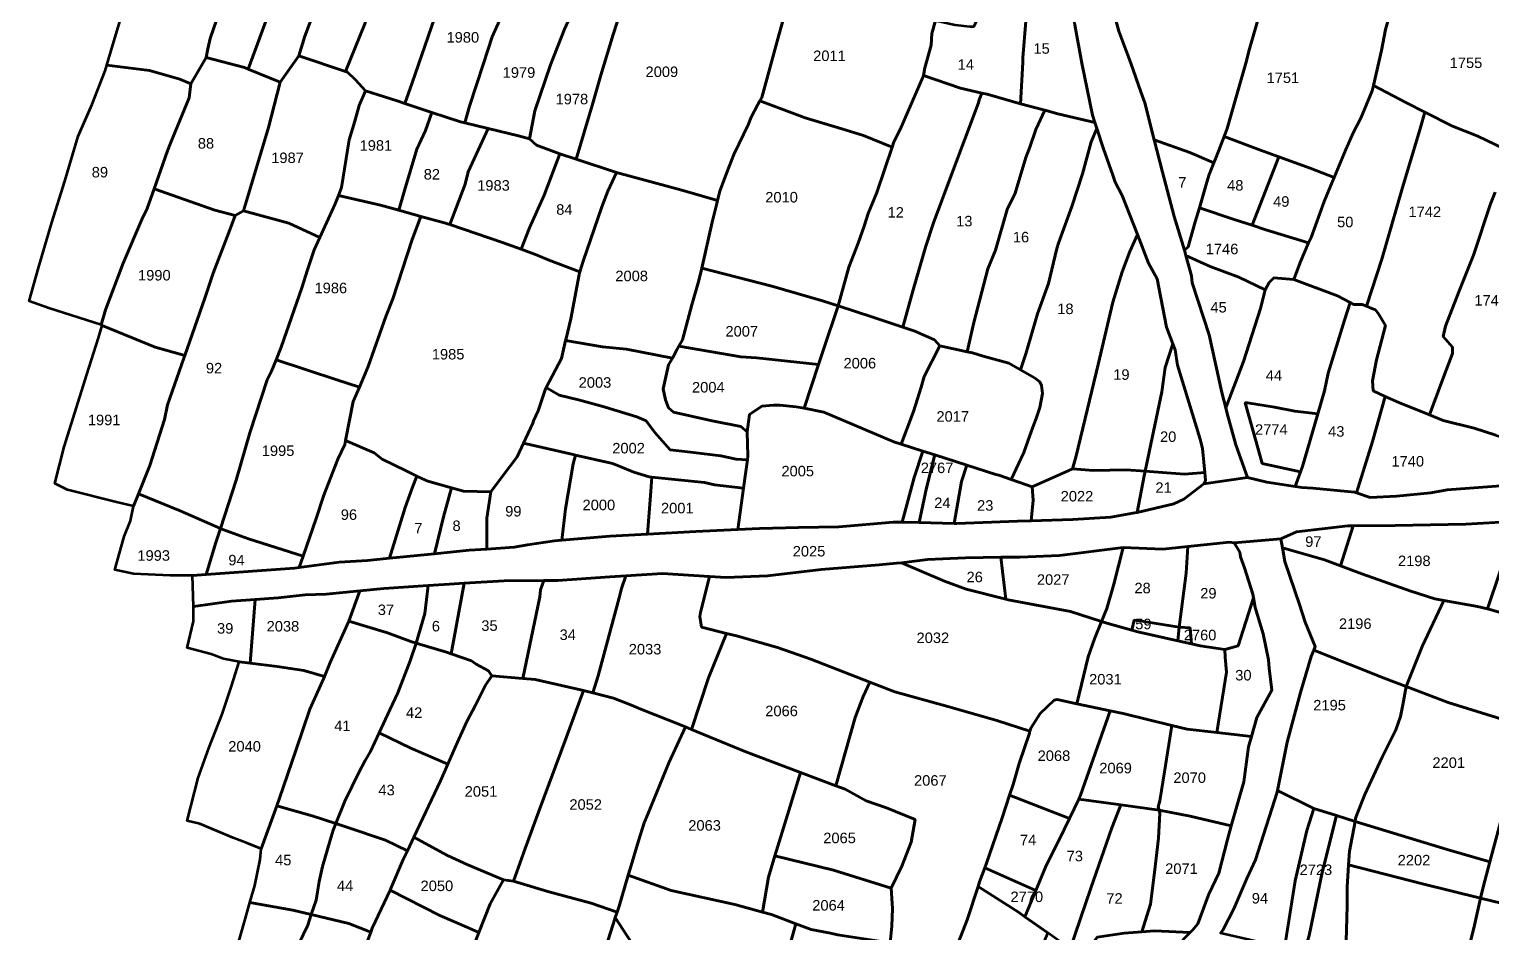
# Model space of a CAD drawing. Header units: inches. Extents: x -340598 to -226850, y -167010 to -59860.
# Drawn here: x -309550 to -291444, y -130858 to -119672 of the extents above; entities that cross this region are included whole.
import ezdxf

# ---------------------------------------------------------------- set-up
doc = ezdxf.new("R2010")
doc.units = ezdxf.units.IN
doc.header["$MEASUREMENT"] = 0
doc.layers.add('PDF6_Geometry', color=9, linetype='Continuous', true_color=0x808080)
doc.layers.add('PDF6_Text', color=7, linetype='Continuous', true_color=0xffffff)
doc.styles.add('PDF Arial', font='arial.ttf')

msp = doc.modelspace()

# ---------------------------------------------------------------- linework, layer by layer
at = {"layer": 'PDF6_Geometry', "color": 1, "lineweight": 53}
for points in [[(-307691, -117390), (-306812, -117705), (-306626, -117747), (-306696, -117985), (-306696, -118052), (-306778, -118353), (-306802, -118438), (-307061, -119065), (-307080, -119113), (-307311, -119788), (-307340, -119914), (-307359, -120020), (-307551, -120348), (-307686, -120290), (-308061, -120184), (-308588, -120115), (-308513, -119866), (-308350, -119316), (-308254, -118969), (-308110, -118439), (-307995, -118014), (-307889, -117821)], [(-305495, -117827), (-305138, -118022), (-304936, -118148), (-304884, -118168), (-304907, -118225), (-304994, -118379), (-305080, -118688), (-305186, -118996), (-305320, -119324), (-305397, -119604), (-305635, -120193), (-306214, -120000), (-306137, -119759), (-305907, -119142), (-305763, -118601), (-305752, -118572), (-305657, -118322), (-305571, -118090)], [(-304884, -118168), (-304590, -118282), (-304541, -118305), (-304119, -118499), (-304243, -118832), (-304349, -119112), (-304532, -119536), (-304810, -120337), (-304902, -120589), (-304993, -120559), (-305387, -120434), (-305512, -120299), (-305608, -120202), (-305635, -120193), (-305397, -119604), (-305320, -119324), (-305186, -118996), (-305080, -118688), (-304994, -118379), (-304907, -118225)], [(-297210, -118091), (-297022, -118163), (-296983, -118288), (-296867, -118645), (-296674, -119310), (-296646, -119455), (-296607, -119618), (-296520, -120091), (-296385, -120737), (-296357, -120825), (-296818, -120718), (-296976, -120675), (-297280, -120593), (-297251, -120082), (-297251, -120024), (-297213, -119571), (-297232, -119503), (-297386, -119368), (-297464, -119336), (-297377, -118915), (-297281, -118356)], [(-306778, -118353), (-306195, -118478), (-306302, -118766), (-306609, -119537), (-306840, -120165), (-306887, -120145), (-307359, -120020), (-307340, -119914), (-307311, -119788), (-307080, -119113), (-307061, -119065), (-306802, -118438)], [(-306195, -118478), (-305752, -118572), (-305763, -118601), (-305907, -119142), (-306137, -119759), (-306214, -120000), (-306445, -120328), (-306840, -120165), (-306609, -119537), (-306302, -118766)], [(-304119, -118499), (-303878, -118610), (-303802, -118640), (-303476, -118766), (-303424, -118786), (-303618, -119314), (-303820, -119767), (-303925, -120095), (-304098, -120626), (-304156, -120832), (-304213, -120819), (-304564, -120702), (-304902, -120589), (-304810, -120337), (-304532, -119536), (-304349, -119112), (-304243, -118832)], [(-301872, -118646), (-302012, -118918), (-302079, -119053), (-302099, -119110), (-302185, -119323), (-302271, -119583), (-302319, -119737), (-302473, -120239), (-302579, -120615), (-302617, -120741), (-302778, -121281), (-302982, -121213), (-303271, -121107), (-303357, -121030), (-303290, -120683), (-303098, -120114), (-302925, -119670), (-302664, -119091), (-302647, -119053), (-302397, -118532)], [(-303424, -118786), (-303234, -118860), (-303026, -118952), (-302820, -119043), (-302664, -119091), (-302925, -119670), (-303098, -120114), (-303290, -120683), (-303357, -121030), (-303492, -120992), (-303870, -120901), (-304156, -120832), (-304098, -120626), (-303925, -120095), (-303820, -119767), (-303618, -119314)], [(-299514, -119250), (-299069, -119379), (-298454, -119533), (-298329, -119562), (-298376, -119726), (-298386, -119870), (-298463, -120150), (-298480, -120245), (-298482, -120256), (-298770, -120912), (-298847, -121066), (-298869, -121131), (-299222, -120989), (-299491, -120903), (-299943, -120768), (-300505, -120559), (-300482, -120518), (-300271, -119746), (-300086, -119079), (-299733, -119186)], [(-297663, -119252), (-297464, -119336), (-297386, -119368), (-297232, -119503), (-297213, -119571), (-297251, -120024), (-297251, -120082), (-297280, -120593), (-297693, -120477), (-297758, -120462), (-298020, -120400), (-298480, -120245), (-298463, -120150), (-298386, -119870), (-298376, -119726), (-298329, -119562), (-298088, -119619), (-297905, -119639), (-297857, -119638)], [(-306840, -120165), (-306445, -120328), (-306589, -120887), (-306896, -121920), (-307002, -121977), (-307252, -121910), (-308003, -121647), (-307839, -121177), (-307801, -121081), (-307570, -120522), (-307551, -120348), (-307359, -120020), (-306887, -120145)], [(-305635, -120193), (-305608, -120202), (-305512, -120299), (-305387, -120434), (-305464, -120617), (-305521, -120810), (-305589, -121041), (-305684, -121630), (-305723, -121732), (-305761, -121832), (-305953, -122252), (-306338, -122074), (-306896, -121920), (-306589, -120887), (-306445, -120328), (-306214, -120000)], [(-307551, -120348), (-307570, -120522), (-307801, -121081), (-307839, -121177), (-308003, -121647), (-308089, -121891), (-308156, -122026), (-308386, -122567), (-308607, -123145), (-308661, -123333), (-309309, -123126), (-309550, -123040), (-309435, -122625), (-309271, -122066), (-309108, -121554), (-308945, -120995), (-308772, -120599), (-308609, -120185), (-308588, -120115), (-308061, -120184), (-307686, -120290)], [(-298480, -120245), (-298020, -120400), (-297758, -120462), (-297789, -120545), (-297799, -120584), (-298135, -121481), (-298356, -122069), (-298452, -122358), (-298606, -122899), (-298737, -123359), (-299105, -123236), (-299535, -123097), (-299404, -122619), (-299289, -122320), (-299212, -122108), (-299164, -121954), (-299058, -121693), (-298869, -121131), (-298847, -121066), (-298770, -120912), (-298482, -120256)], [(-292908, -120370), (-292500, -120581), (-292271, -120697), (-292327, -120889), (-292557, -121661), (-292807, -122519), (-292996, -123100), (-293047, -123079), (-293152, -123079), (-293198, -123055), (-293355, -122973), (-293893, -122771), (-293816, -122558), (-293712, -122318), (-293682, -122250), (-293519, -121806), (-293442, -121613), (-293397, -121506), (-293250, -121160), (-293154, -120947), (-293067, -120774), (-292923, -120436)], [(-304902, -120589), (-304564, -120702), (-304646, -120925), (-304752, -121156), (-304905, -121668), (-304976, -121913), (-305203, -121851), (-305723, -121732), (-305684, -121630), (-305589, -121041), (-305521, -120810), (-305464, -120617), (-305387, -120434), (-304993, -120559)], [(-300505, -120559), (-299943, -120768), (-299491, -120903), (-299222, -120989), (-298869, -121131), (-299058, -121693), (-299164, -121954), (-299212, -122108), (-299289, -122320), (-299404, -122619), (-299535, -123097), (-299731, -123034), (-300356, -122851), (-301225, -122629), (-301097, -122061), (-301039, -121829), (-301030, -121791), (-301001, -121675), (-300914, -121444), (-300828, -121222), (-300645, -120846), (-300617, -120768), (-300530, -120604)], [(-297758, -120462), (-297693, -120477), (-297280, -120593), (-296976, -120675), (-297087, -120911), (-297164, -121133), (-297212, -121258), (-297346, -121702), (-297442, -121905), (-297586, -122406), (-297682, -122638), (-297855, -123303), (-297940, -123665), (-298278, -123593), (-298345, -123516), (-298586, -123410), (-298737, -123359), (-298606, -122899), (-298452, -122358), (-298356, -122069), (-298135, -121481), (-297799, -120584), (-297789, -120545)], [(-304156, -120832), (-303870, -120901), (-304117, -121436), (-304155, -121590), (-304342, -122091), (-304424, -122063), (-304701, -121988), (-304976, -121913), (-304905, -121668), (-304752, -121156), (-304646, -120925), (-304564, -120702), (-304213, -120819)], [(-296976, -120675), (-296818, -120718), (-296357, -120825), (-296332, -120900), (-296404, -121065), (-296510, -121460), (-296644, -121866), (-296807, -122319), (-296827, -122386), (-296932, -122821), (-297067, -123197), (-297211, -123689), (-297279, -123887), (-297422, -123804), (-297740, -123718), (-297874, -123679), (-297940, -123665), (-297855, -123303), (-297682, -122638), (-297586, -122406), (-297442, -121905), (-297346, -121702), (-297212, -121258), (-297164, -121133), (-297087, -120911)], [(-303357, -121030), (-303271, -121107), (-302982, -121213), (-303174, -121725), (-303357, -122130), (-303462, -122396), (-303693, -122313), (-304342, -122091), (-304155, -121590), (-304117, -121436), (-303870, -120901), (-303492, -120992)], [(-296332, -120900), (-296250, -121152), (-296135, -121480), (-296106, -121566), (-296019, -121730), (-295831, -122213), (-295923, -122425), (-296019, -122675), (-296134, -123052), (-296316, -123823), (-296450, -124373), (-296594, -124971), (-296633, -125116), (-296681, -125135), (-297133, -125338), (-297395, -125246), (-297239, -124913), (-297162, -124701), (-297114, -124566), (-297085, -124489), (-297037, -124354), (-297008, -124180), (-297018, -124084), (-297037, -124036), (-297105, -123988), (-297279, -123887), (-297211, -123689), (-297067, -123197), (-296932, -122821), (-296827, -122386), (-296807, -122319), (-296644, -121866), (-296510, -121460), (-296404, -121065)], [(-295622, -121041), (-295183, -121199), (-294883, -121324), (-294942, -121469), (-294971, -121566), (-295064, -121884), (-295115, -122058), (-295201, -122366), (-295250, -122406), (-295375, -121990), (-295519, -121441)], [(-294759, -121001), (-294308, -121170), (-294081, -121251), (-294411, -122099), (-294634, -122028), (-295064, -121884), (-294971, -121566), (-294942, -121469), (-294883, -121324), (-294856, -121257)], [(-302982, -121213), (-302778, -121281), (-302280, -121444), (-302386, -121676), (-302463, -121869), (-302693, -122544), (-302732, -122676), (-303126, -122525), (-303260, -122467), (-303462, -122396), (-303357, -122130), (-303174, -121725)], [(-294081, -121251), (-293692, -121391), (-293397, -121506), (-293442, -121613), (-293519, -121806), (-293682, -122250), (-293712, -122318), (-294240, -122154), (-294411, -122099)], [(-302280, -121444), (-301472, -121666), (-301030, -121791), (-301039, -121829), (-301097, -122061), (-301225, -122629), (-301260, -122784), (-301346, -123083), (-301461, -123517), (-301507, -123597), (-301529, -123633), (-301588, -123742), (-302154, -123634), (-302452, -123605), (-302910, -123526), (-302904, -123499), (-302846, -123258), (-302741, -122708), (-302732, -122676), (-302693, -122544), (-302463, -121869), (-302386, -121676)], [(-308003, -121647), (-307252, -121910), (-307002, -121977), (-307079, -122190), (-307271, -122691), (-307376, -123000), (-307625, -123711), (-307991, -123608), (-308646, -123338), (-308661, -123333), (-308607, -123145), (-308386, -122567), (-308156, -122026), (-308089, -121891)], [(-305723, -121732), (-305203, -121851), (-304976, -121913), (-304701, -121988), (-304809, -122275), (-305049, -123008), (-305135, -123230), (-305356, -123847), (-305463, -124103), (-305741, -124012), (-306495, -123766), (-306433, -123607), (-306174, -122874), (-306107, -122652), (-306021, -122401), (-305953, -122252), (-305761, -121832)], [(-306896, -121920), (-306338, -122074), (-305953, -122252), (-306021, -122401), (-306107, -122652), (-306174, -122874), (-306433, -123607), (-306495, -123766), (-306549, -123906), (-306606, -124012), (-306818, -124668), (-306990, -125256), (-307183, -125851), (-307683, -125633), (-308198, -125423), (-308058, -125074), (-307876, -124505), (-307837, -124321), (-307636, -123743), (-307625, -123711), (-307376, -123000), (-307271, -122691), (-307079, -122190), (-307002, -121977)], [(-304701, -121988), (-304424, -122063), (-304342, -122091), (-303693, -122313), (-303462, -122396), (-303260, -122467), (-303126, -122525), (-302732, -122676), (-302741, -122708), (-302846, -123258), (-302904, -123499), (-302910, -123526), (-302962, -123750), (-303149, -124108), (-303163, -124136), (-303250, -124396), (-303307, -124521), (-303317, -124550), (-303432, -124798), (-303509, -124965), (-303692, -125206), (-303836, -125399), (-304172, -125390), (-304322, -125348), (-304615, -125265), (-304682, -125236), (-304750, -125203), (-304884, -125140), (-305182, -124995), (-305279, -124918), (-305635, -124764), (-305539, -124282), (-305463, -124103), (-305356, -123847), (-305135, -123230), (-305049, -123008), (-304809, -122275)], [(-295064, -121884), (-294634, -122028), (-294411, -122099), (-294240, -122154), (-293712, -122318), (-293816, -122558), (-293893, -122771), (-294143, -122751), (-294201, -122809), (-294249, -122896), (-294576, -122742), (-294932, -122607), (-295230, -122472), (-295250, -122406), (-295201, -122366), (-295115, -122058)], [(-295831, -122213), (-295692, -122569), (-295586, -122762), (-295470, -123360), (-295392, -123567), (-295489, -123861), (-295527, -124160), (-295735, -125142), (-295969, -125125), (-296373, -125135), (-296633, -125116), (-296594, -124971), (-296450, -124373), (-296316, -123823), (-296134, -123052), (-296019, -122675), (-295923, -122425)], [(-295230, -122472), (-294932, -122607), (-294576, -122742), (-294249, -122896), (-294307, -123128), (-294518, -123784), (-294738, -124359), (-294787, -124169), (-294941, -123456), (-295153, -122810), (-295163, -122723)], [(-301225, -122629), (-300356, -122851), (-299731, -123034), (-299535, -123097), (-299721, -123651), (-299777, -123823), (-300548, -123739), (-300740, -123729), (-301507, -123597), (-301461, -123517), (-301346, -123083), (-301260, -122784)], [(-293893, -122771), (-293355, -122973), (-293198, -123055), (-293268, -123272), (-293469, -123928), (-293517, -124149), (-293599, -124432), (-293883, -124400), (-294133, -124352), (-294469, -124295), (-294498, -124295), (-294334, -124883), (-294286, -125047), (-293810, -125150), (-293878, -125333), (-294228, -125278), (-294469, -125220), (-294613, -124816), (-294719, -124430), (-294738, -124359), (-294518, -123784), (-294307, -123128), (-294249, -122896), (-294201, -122809), (-294143, -122751)], [(-299535, -123097), (-299105, -123236), (-298737, -123359), (-298586, -123410), (-298345, -123516), (-298278, -123593), (-298470, -123969), (-298509, -124104), (-298605, -124403), (-298755, -124808), (-298845, -124779), (-299711, -124413), (-299958, -124365), (-299777, -123823), (-299721, -123651)], [(-293198, -123055), (-293152, -123079), (-293047, -123079), (-292996, -123100), (-292931, -123127), (-292883, -123146), (-292845, -123194), (-292758, -123339), (-292873, -123763), (-292921, -124024), (-292911, -124149), (-292762, -124217), (-292921, -124776), (-293117, -125412), (-293142, -125403), (-293661, -125355), (-293796, -125345), (-293878, -125333), (-293810, -125150), (-293786, -125085), (-293599, -124432), (-293517, -124149), (-293469, -123928), (-293268, -123272)], [(-308646, -123338), (-307991, -123608), (-307625, -123711), (-307636, -123743), (-307837, -124321), (-307876, -124505), (-308058, -125074), (-308198, -125423), (-308260, -125575), (-308471, -125527), (-309077, -125373), (-309231, -125296), (-309116, -124843), (-308838, -123946), (-308694, -123493)], [(-302910, -123526), (-302452, -123605), (-302154, -123634), (-301588, -123742), (-301634, -123826), (-301702, -124125), (-301673, -124260), (-301634, -124357), (-301576, -124414), (-301095, -124520), (-300740, -124588), (-300663, -124655), (-300653, -124954), (-300659, -125002), (-300797, -124993), (-300989, -124954), (-301364, -124906), (-301615, -124877), (-301807, -124665), (-301913, -124521), (-302028, -124472), (-302365, -124367), (-302432, -124347), (-302750, -124261), (-302990, -124203), (-303149, -124108), (-302962, -123750)], [(-301507, -123597), (-300740, -123729), (-300548, -123739), (-299777, -123823), (-299958, -124365), (-300057, -124346), (-300259, -124327), (-300336, -124327), (-300480, -124337), (-300634, -124443), (-300663, -124655), (-300740, -124588), (-301095, -124520), (-301576, -124414), (-301634, -124357), (-301673, -124260), (-301702, -124125), (-301634, -123826), (-301588, -123742), (-301529, -123633)], [(-298278, -123593), (-297940, -123665), (-297874, -123679), (-297740, -123718), (-297422, -123804), (-297279, -123887), (-297105, -123988), (-297037, -124036), (-297018, -124084), (-297008, -124180), (-297037, -124354), (-297085, -124489), (-297114, -124566), (-297162, -124701), (-297239, -124913), (-297395, -125246), (-297546, -125193), (-297585, -125184), (-297943, -125069), (-298338, -124942), (-298488, -124894), (-298755, -124808), (-298605, -124403), (-298509, -124104), (-298470, -123969)], [(-295392, -123567), (-295364, -123639), (-295335, -123832), (-295056, -124748), (-295027, -124864), (-294998, -125159), (-295248, -125182), (-295575, -125154), (-295735, -125142), (-295527, -124160), (-295489, -123861)], [(-306495, -123766), (-305741, -124012), (-305463, -124103), (-305539, -124282), (-305635, -124764), (-305644, -124812), (-305731, -124995), (-305903, -125439), (-305999, -125728), (-306159, -126197), (-306836, -125980), (-307153, -125864), (-307183, -125851), (-306990, -125256), (-306818, -124668), (-306606, -124012), (-306549, -123906)], [(-303149, -124108), (-302990, -124203), (-302750, -124261), (-302432, -124347), (-302365, -124367), (-302028, -124472), (-301913, -124521), (-301807, -124665), (-301615, -124877), (-301364, -124906), (-300989, -124954), (-300797, -124993), (-300659, -125002), (-300682, -125176), (-300706, -125353), (-301066, -125311), (-301191, -125282), (-301843, -125218), (-301874, -125215), (-302066, -125157), (-302317, -125051), (-302345, -125042), (-302786, -124943), (-302817, -124936), (-303432, -124798), (-303317, -124550), (-303307, -124521), (-303250, -124396), (-303163, -124136)], [(-300663, -124655), (-300634, -124443), (-300480, -124337), (-300336, -124327), (-300259, -124327), (-300057, -124346), (-299958, -124365), (-299711, -124413), (-298845, -124779), (-298755, -124808), (-298488, -124894), (-298595, -125223), (-298742, -125775), (-298854, -125773), (-299527, -125831), (-300027, -125841), (-300508, -125851), (-300777, -125864), (-300706, -125353), (-300682, -125176), (-300659, -125002), (-300653, -124954)], [(-293599, -124432), (-293786, -125085), (-293810, -125150), (-294286, -125047), (-294334, -124883), (-294498, -124295), (-294469, -124295), (-294133, -124352), (-293883, -124400)], [(-292762, -124217), (-292594, -124294), (-292215, -124447), (-292046, -124515), (-291661, -124611), (-291395, -124697), (-291122, -124785), (-290965, -124839), (-291081, -125313), (-291334, -125325), (-291997, -125373), (-292199, -125412), (-292622, -125451), (-292949, -125470), (-293117, -125412), (-292921, -124776)], [(-305635, -124764), (-305279, -124918), (-305182, -124995), (-304884, -125140), (-304750, -125203), (-304807, -125342), (-304894, -125593), (-305089, -126221), (-305364, -126249), (-305711, -126268), (-306207, -126337), (-306159, -126197), (-305999, -125728), (-305903, -125439), (-305731, -124995), (-305644, -124812)], [(-303432, -124798), (-302817, -124936), (-302786, -124943), (-302817, -125052), (-302912, -125611), (-302955, -125999), (-303047, -126006), (-303383, -126055), (-303547, -126084), (-303884, -126107), (-303884, -125727), (-303836, -125399), (-303692, -125206), (-303509, -124965)], [(-298488, -124894), (-298338, -124942), (-298441, -125348), (-298532, -125780), (-298742, -125775), (-298595, -125223)], [(-302786, -124943), (-302345, -125042), (-302317, -125051), (-302066, -125157), (-301874, -125215), (-301843, -125218), (-301855, -125389), (-301898, -125923), (-302364, -125948), (-302955, -125999), (-302912, -125611), (-302817, -125052)], [(-298338, -124942), (-297943, -125069), (-298008, -125271), (-298101, -125791), (-298532, -125780), (-298441, -125348)], [(-297943, -125069), (-297585, -125184), (-297546, -125193), (-297395, -125246), (-297133, -125338), (-297123, -125502), (-297148, -125757), (-297315, -125762), (-298065, -125792), (-298101, -125791), (-298008, -125271)], [(-304750, -125203), (-304682, -125236), (-304615, -125265), (-304322, -125348), (-304422, -125708), (-304533, -126166), (-305089, -126221), (-304894, -125593), (-304807, -125342)], [(-301843, -125218), (-301191, -125282), (-301066, -125311), (-300706, -125353), (-300777, -125864), (-301297, -125890), (-301898, -125923), (-301855, -125389)], [(-296633, -125116), (-296373, -125135), (-295969, -125125), (-295735, -125142), (-295748, -125202), (-295834, -125653), (-295844, -125655), (-296161, -125713), (-296632, -125742), (-297148, -125757), (-297123, -125502), (-297133, -125338), (-296681, -125135)], [(-295735, -125142), (-295575, -125154), (-295248, -125182), (-294998, -125159), (-294988, -125259), (-295007, -125298), (-295257, -125491), (-295382, -125549), (-295834, -125653), (-295748, -125202)], [(-308198, -125423), (-307683, -125633), (-307183, -125851), (-307240, -126028), (-307361, -126422), (-307528, -126433), (-307807, -126433), (-308259, -126414), (-308490, -126366), (-308375, -125952), (-308298, -125759), (-308260, -125575)], [(-304322, -125348), (-304172, -125390), (-303836, -125399), (-303884, -125727), (-303884, -126107), (-304105, -126123), (-304533, -126166), (-304422, -125708)], [(-291188, -125767), (-291035, -125759), (-290824, -125759), (-289910, -125681), (-289472, -125627), (-289592, -126153), (-289746, -126713), (-289784, -126857), (-289844, -127107), (-289880, -127262), (-289892, -127310), (-290323, -127186), (-290669, -127070), (-290986, -126993), (-291496, -126849), (-291343, -126395), (-291314, -126309)], [(-294055, -125982), (-293863, -125895), (-293228, -125818), (-293162, -125818), (-293318, -126316), (-293516, -126242), (-294036, -126093)], [(-293162, -125818), (-292641, -125817), (-291766, -125798), (-291188, -125767), (-291314, -126309), (-291343, -126395), (-291496, -126849), (-291621, -126820), (-292037, -126744), (-292150, -126724), (-292448, -126627), (-293054, -126416), (-293318, -126316)], [(-307183, -125851), (-307153, -125864), (-306836, -125980), (-306159, -126197), (-306207, -126337), (-306268, -126346), (-307361, -126422), (-307240, -126028)], [(-297521, -126209), (-297286, -126206), (-296796, -126186), (-296007, -126089), (-296122, -126543), (-296209, -126842), (-296275, -127004), (-296661, -126880), (-297430, -126736), (-297458, -126729)], [(-296007, -126089), (-295517, -126108), (-295324, -126089), (-295205, -126076), (-295228, -126407), (-295314, -127073), (-295805, -126996), (-295872, -126986), (-295900, -127110), (-296209, -127025), (-296275, -127004), (-296209, -126842), (-296122, -126543)], [(-295205, -126076), (-294690, -126021), (-294632, -126031), (-294564, -126146), (-294555, -126204), (-294507, -126339), (-294401, -126667), (-294393, -126713), (-294583, -127304), (-294747, -127352), (-295054, -127304), (-295162, -127280), (-295179, -127082), (-295314, -127073), (-295228, -126407)], [(-294036, -126093), (-293516, -126242), (-293318, -126316), (-293054, -126416), (-292448, -126627), (-292150, -126724), (-292037, -126744), (-292304, -127312), (-292503, -127811), (-292775, -127708), (-293649, -127361), (-293631, -127313), (-293756, -127014), (-293824, -126792), (-294007, -126262)], [(-301130, -126446), (-300921, -126459), (-300412, -126439), (-299748, -126361), (-299027, -126303), (-298815, -126284), (-298753, -126276), (-298219, -126505), (-297949, -126602), (-297458, -126729), (-297430, -126736), (-296661, -126880), (-296275, -127004), (-296362, -127218), (-296439, -127440), (-296580, -128022), (-296823, -127970), (-296862, -127980), (-297035, -128144), (-297150, -128327), (-297162, -128362), (-297573, -128231), (-298179, -128058), (-298834, -127875), (-299145, -127754), (-299872, -127471), (-300286, -127326), (-300796, -127182), (-300920, -127151), (-301229, -127076), (-301248, -126941), (-301238, -126893)], [(-298753, -126276), (-298431, -126235), (-297959, -126216), (-297521, -126209), (-297458, -126729), (-297949, -126602), (-298219, -126505)], [(-304611, -126560), (-304412, -126547), (-304165, -126531), (-304327, -127405), (-304383, -127386), (-304761, -127271), (-304729, -127174), (-304652, -126904)], [(-304165, -126531), (-303672, -126499), (-303181, -126498), (-303220, -126614), (-303229, -126701), (-303438, -127710), (-303825, -127675), (-303863, -127617), (-304017, -127531), (-304075, -127492), (-304327, -127405)], [(-303181, -126498), (-303008, -126498), (-302364, -126450), (-302163, -126438), (-302219, -126594), (-302248, -126710), (-302344, -127077), (-302507, -127675), (-302571, -127889), (-302690, -127858), (-303286, -127723), (-303438, -127710), (-303229, -126701), (-303220, -126614)], [(-302163, -126438), (-301710, -126411), (-301130, -126446), (-301238, -126893), (-301248, -126941), (-301229, -127076), (-300920, -127151), (-301142, -127703), (-301352, -128340), (-301426, -128309), (-301468, -128291), (-301978, -128089), (-302094, -128041), (-302315, -127954), (-302571, -127889), (-302507, -127675), (-302344, -127077), (-302248, -126710), (-302219, -126594)], [(-307518, -126819), (-307047, -126751), (-306753, -126731), (-306814, -127520), (-306951, -127503), (-307143, -127465), (-307297, -127407), (-307595, -127330), (-307518, -127002)], [(-306753, -126731), (-306470, -126712), (-306134, -126674), (-305874, -126664), (-305456, -126624), (-305595, -127001), (-305825, -127512), (-305894, -127685), (-306152, -127609), (-306479, -127561), (-306814, -127520)], [(-305456, -126624), (-305162, -126596), (-304611, -126560), (-304652, -126904), (-304729, -127174), (-304761, -127271), (-304825, -127252), (-305114, -127146), (-305595, -127001)], [(-294747, -127352), (-294583, -127304), (-294393, -126713), (-294372, -126831), (-294275, -127159), (-294208, -127477), (-294198, -127583), (-294169, -127853), (-294352, -128191), (-294420, -128427), (-294846, -128378), (-294727, -127632), (-294746, -127448)], [(-292037, -126744), (-291621, -126820), (-291496, -126849), (-290986, -126993), (-290669, -127070), (-290323, -127186), (-289892, -127310), (-289967, -127610), (-290005, -127803), (-290063, -128097), (-290139, -128487), (-290164, -128576), (-290928, -128334), (-291027, -128303), (-291986, -128006), (-292503, -127811), (-292304, -127312)], [(-305595, -127001), (-305114, -127146), (-304825, -127252), (-304761, -127271), (-304835, -127493), (-304988, -127888), (-305085, -128100), (-305217, -128382), (-305325, -128612), (-305392, -128727), (-305469, -128872), (-305642, -129229), (-305754, -129507), (-306046, -129412), (-306485, -129287), (-306450, -129191), (-306248, -128603), (-306075, -128091), (-305902, -127705), (-305894, -127685), (-305825, -127512)], [(-296275, -127004), (-296209, -127025), (-295900, -127110), (-295824, -127131), (-295330, -127242), (-295162, -127280), (-295054, -127304), (-294747, -127352), (-294746, -127448), (-294727, -127632), (-294846, -128378), (-295217, -128336), (-295404, -128290), (-296006, -128143), (-296170, -128109), (-296580, -128022), (-296439, -127440), (-296362, -127218)], [(-295314, -127073), (-295330, -127242), (-295824, -127131), (-295900, -127110), (-295872, -126986), (-295805, -126996)], [(-295314, -127073), (-295179, -127082), (-295162, -127280), (-295330, -127242)], [(-304761, -127271), (-304383, -127386), (-304327, -127405), (-304075, -127492), (-304017, -127531), (-303863, -127617), (-303825, -127675), (-303902, -127791), (-304027, -128042), (-304132, -128244), (-304267, -128544), (-304368, -128772), (-304825, -128573), (-305217, -128382), (-305085, -128100), (-304988, -127888), (-304835, -127493)], [(-300920, -127151), (-300796, -127182), (-300286, -127326), (-299872, -127471), (-299145, -127754), (-299228, -127933), (-299324, -128194), (-299566, -129037), (-300001, -128872), (-300189, -128802), (-300680, -128619), (-301352, -128340), (-301142, -127703)], [(-293649, -127361), (-292775, -127708), (-292503, -127811), (-292544, -128035), (-292573, -128180), (-292630, -128344), (-292803, -128682), (-293014, -129145), (-293110, -129386), (-293130, -129444), (-293136, -129479), (-293367, -129407), (-293649, -129319), (-294097, -129098), (-293977, -128499), (-293813, -127882), (-293679, -127438)], [(-306951, -127503), (-306814, -127520), (-306479, -127561), (-306152, -127609), (-305894, -127685), (-305902, -127705), (-306075, -128091), (-306248, -128603), (-306450, -129191), (-306485, -129287), (-306680, -129818), (-306853, -129750), (-307026, -129683), (-307440, -129510), (-307594, -129471), (-307460, -128941), (-307325, -128574), (-307162, -128150), (-307047, -127803)], [(-303825, -127675), (-303438, -127710), (-303286, -127723), (-302690, -127858), (-302901, -128446), (-303247, -129363), (-303410, -129816), (-303554, -130221), (-303679, -130202), (-304122, -130019), (-304372, -129903), (-304789, -129676), (-304459, -128978), (-304368, -128772), (-304267, -128544), (-304132, -128244), (-304027, -128042), (-303902, -127791)], [(-292503, -127811), (-291986, -128006), (-291027, -128303), (-291120, -128787), (-291274, -129260), (-291289, -129318), (-291468, -129980), (-291995, -129829), (-292755, -129598), (-293136, -129479), (-293130, -129444), (-293110, -129386), (-293014, -129145), (-292803, -128682), (-292630, -128344), (-292573, -128180), (-292544, -128035)], [(-302690, -127858), (-302571, -127889), (-302315, -127954), (-302094, -128041), (-301978, -128089), (-301468, -128291), (-301426, -128309), (-301632, -128754), (-301891, -129391), (-301939, -129497), (-302006, -129719), (-302112, -130066), (-302135, -130147), (-302246, -130529), (-302271, -130602), (-302592, -130491), (-303131, -130346), (-303554, -130221), (-303410, -129816), (-303247, -129363), (-302901, -128446)], [(-296170, -128109), (-296534, -129156), (-296557, -129204), (-296670, -129443), (-297414, -129154), (-297371, -129022), (-297294, -128761), (-297169, -128385), (-297162, -128362), (-297150, -128327), (-297035, -128144), (-296862, -127980), (-296823, -127970), (-296580, -128022)], [(-295404, -128290), (-295496, -128867), (-295553, -129223), (-295573, -129301), (-295563, -129339), (-296038, -129275), (-296557, -129204), (-296534, -129156), (-296170, -128109), (-296006, -128143)], [(-301426, -128309), (-301352, -128340), (-300680, -128619), (-300189, -128802), (-300001, -128872), (-300227, -129612), (-300318, -129907), (-300400, -130171), (-300472, -130603), (-300813, -130509), (-301602, -130336), (-302135, -130147), (-302112, -130066), (-302006, -129719), (-301939, -129497), (-301891, -129391), (-301632, -128754)], [(-294846, -128378), (-294420, -128427), (-294457, -128557), (-294515, -128991), (-294669, -129536), (-295178, -129416), (-295563, -129339), (-295573, -129301), (-295553, -129223), (-295496, -128867), (-295404, -128290), (-295217, -128336)], [(-305217, -128382), (-304825, -128573), (-304368, -128772), (-304459, -128978), (-304789, -129676), (-304868, -129842), (-305141, -129711), (-305632, -129547), (-305754, -129507), (-305642, -129229), (-305469, -128872), (-305392, -128727), (-305325, -128612)], [(-300001, -128872), (-299566, -129037), (-299448, -129081), (-299189, -129225), (-298939, -129312), (-298583, -129457), (-298631, -129736), (-298746, -130035), (-298880, -130305), (-299592, -130084), (-300318, -129907), (-300227, -129612)], [(-297414, -129154), (-296670, -129443), (-296736, -129581), (-296967, -130044), (-297088, -130333), (-297720, -130055), (-297698, -129996), (-297505, -129437)], [(-296557, -129204), (-296038, -129275), (-296149, -129561), (-296409, -130304), (-296664, -131056), (-296940, -130860), (-297224, -130659), (-297088, -130333), (-296967, -130044), (-296736, -129581), (-296670, -129443)], [(-294097, -129098), (-293649, -129319), (-293735, -129594), (-293877, -130217), (-294009, -131049), (-294443, -130947), (-294801, -130863), (-294773, -130824), (-294639, -130563), (-294476, -130187), (-294370, -129956), (-294101, -129116)], [(-306485, -129287), (-306046, -129412), (-305754, -129507), (-305786, -129586), (-305824, -129711), (-305920, -130039), (-305959, -130223), (-305997, -130454), (-306058, -130633), (-306285, -130580), (-306817, -130482), (-306757, -130271), (-306690, -129953), (-306680, -129818)], [(-296038, -129275), (-295563, -129339), (-295553, -129378), (-295572, -129686), (-295620, -130111), (-295668, -130506), (-295776, -130846), (-295995, -130863), (-296331, -130912), (-296509, -131162), (-296581, -131114), (-296664, -131056), (-296409, -130304), (-296149, -129561)], [(-295563, -129339), (-295178, -129416), (-294669, -129536), (-294716, -129705), (-294822, -130120), (-294947, -130380), (-294956, -130400), (-295081, -130747), (-295149, -130824), (-295177, -130854), (-295620, -130834), (-295776, -130846), (-295668, -130506), (-295620, -130111), (-295572, -129686), (-295553, -129378)], [(-293649, -129319), (-293367, -129407), (-293543, -130110), (-293706, -130891), (-293770, -131105), (-294009, -131049), (-293877, -130217), (-293735, -129594)], [(-293367, -129407), (-293136, -129479), (-293206, -129849), (-293217, -130016), (-293235, -130293), (-293235, -130524), (-293254, -131257), (-293658, -131132), (-293770, -131105), (-293706, -130891), (-293543, -130110)], [(-291289, -129318), (-290879, -129462), (-290416, -129598), (-290446, -129741), (-290562, -130089), (-290744, -130552), (-290802, -130624), (-291071, -130552), (-291582, -130428), (-291552, -130292), (-291468, -129980)], [(-305754, -129507), (-305632, -129547), (-305141, -129711), (-304868, -129842), (-304920, -129952), (-305064, -130290), (-305082, -130329), (-305304, -130801), (-305323, -130852), (-305593, -130743), (-306058, -130633), (-305997, -130454), (-305959, -130223), (-305920, -130039), (-305824, -129711), (-305786, -129586)], [(-293136, -129479), (-292755, -129598), (-291995, -129829), (-291468, -129980), (-291552, -130292), (-291582, -130428), (-292302, -130253), (-293217, -130016), (-293206, -129849)], [(-304789, -129676), (-304372, -129903), (-304122, -130019), (-303679, -130202), (-303843, -130501), (-303982, -130856), (-304102, -130800), (-304468, -130646), (-305082, -130329), (-305064, -130290), (-304920, -129952), (-304868, -129842)], [(-300318, -129907), (-299592, -130084), (-298880, -130305), (-298861, -130556), (-298870, -130778), (-298891, -130982), (-299544, -130884), (-299630, -130865), (-299871, -130817), (-300060, -130746), (-300361, -130634), (-300472, -130603), (-300400, -130171)], [(-302135, -130147), (-301602, -130336), (-300813, -130509), (-300472, -130603), (-300361, -130634), (-300060, -130746), (-300120, -130972), (-300274, -131348), (-300380, -131608), (-300495, -131849), (-300591, -132023), (-300600, -132063), (-301043, -131936), (-301572, -131773), (-301701, -131717), (-301928, -131262), (-302044, -131059), (-302295, -130670), (-302271, -130602), (-302246, -130529)], [(-297720, -130055), (-297088, -130333), (-297224, -130659), (-297303, -130603), (-297803, -130286), (-297784, -130228)], [(-293217, -130016), (-292302, -130253), (-291582, -130428), (-291658, -130764), (-291763, -131179), (-291830, -131401), (-291965, -131555), (-292167, -131758), (-292474, -132067), (-292997, -132618), (-293089, -132530), (-293254, -132299), (-293359, -132038), (-293282, -131681), (-293254, -131257), (-293235, -130524), (-293235, -130293)], [(-305082, -130329), (-304468, -130646), (-304102, -130800), (-303982, -130856), (-304025, -130964), (-304213, -131466), (-304583, -131331), (-304785, -131235), (-305371, -130984), (-305323, -130852), (-305304, -130801)], [(-303554, -130221), (-303131, -130346), (-302592, -130491), (-302271, -130602), (-302295, -130670), (-302323, -130751), (-302419, -131060), (-302457, -131243), (-302508, -131371), (-302621, -131658), (-302727, -131907), (-302765, -131995), (-302768, -132003), (-303332, -131822), (-303794, -131620), (-304213, -131466), (-304025, -130964), (-303982, -130856), (-303843, -130501), (-303679, -130202)], [(-297803, -130286), (-297303, -130603), (-297224, -130659), (-296940, -130860), (-297088, -131197), (-297120, -131269), (-297216, -131500), (-297289, -131582), (-297485, -131491), (-297774, -131414), (-298160, -131271), (-297938, -130700)], [(-306817, -130482), (-306285, -130580), (-306058, -130633), (-306102, -130763), (-306218, -131004), (-306371, -131532), (-306669, -131457), (-307081, -131383), (-306987, -131081), (-306872, -130676)], [(-291582, -130428), (-291071, -130552), (-290802, -130624), (-290984, -130851), (-291138, -131111), (-291099, -131372), (-291003, -131593), (-290859, -131921), (-290809, -132035), (-290676, -132345), (-290954, -132538), (-291310, -132741), (-291897, -133069), (-292287, -133293), (-292656, -132944), (-292997, -132618), (-292474, -132067), (-292167, -131758), (-291965, -131555), (-291830, -131401), (-291763, -131179), (-291658, -130764)], [(-306058, -130633), (-305593, -130743), (-305323, -130852), (-305371, -130984), (-305554, -131399), (-305727, -131814), (-305919, -131717), (-306323, -131544), (-306371, -131532), (-306218, -131004), (-306102, -130763)], [(-302295, -130670), (-302044, -131059), (-301928, -131262), (-301701, -131717), (-302508, -131371), (-302457, -131243), (-302419, -131060), (-302323, -130751)], [(-300060, -130746), (-299871, -130817), (-299630, -130865), (-299544, -130884), (-298891, -130982), (-298914, -131212), (-298918, -131251), (-298985, -131521), (-299062, -131743), (-299668, -131569), (-300274, -131348), (-300120, -130972)], [(-295177, -130854), (-295533, -131220), (-295648, -131345), (-295892, -131598), (-295994, -131500), (-296509, -131162), (-296331, -130912), (-295995, -130863), (-295776, -130846), (-295620, -130834)]]:
    msp.add_lwpolyline(points, close=True, dxfattribs=at)
for points in [[(-291196, -121196), (-291615, -120995), (-291932, -120870), (-292271, -120697), (-292500, -120581), (-292908, -120370), (-292808, -119935), (-292760, -119674), (-292607, -119134), (-292568, -118999), (-292078, -119037), (-291972, -119018), (-291770, -118401), (-291713, -118246), (-291645, -118140), (-291597, -118150), (-291289, -118256)], [(-300086, -119079), (-300271, -119746), (-300482, -120518), (-300505, -120559), (-300530, -120604), (-300617, -120768), (-300645, -120846), (-300828, -121222), (-300914, -121444), (-301001, -121675), (-301030, -121791), (-301472, -121666), (-302280, -121444), (-302778, -121281), (-302617, -120741), (-302579, -120615), (-302473, -120239), (-302319, -119737), (-302271, -119583)], [(-296174, -119281), (-296059, -119695), (-295914, -120091), (-295789, -120447), (-295741, -120582), (-295622, -121041), (-295519, -121441), (-295375, -121990), (-295250, -122406), (-295230, -122472), (-295163, -122723), (-295153, -122810), (-294941, -123456), (-294787, -124169), (-294738, -124359), (-294719, -124430), (-294613, -124816), (-294469, -125220), (-295007, -125298), (-294988, -125259), (-294998, -125159), (-295027, -124864), (-295056, -124748), (-295335, -123832), (-295364, -123639), (-295392, -123567), (-295470, -123360), (-295586, -122762), (-295692, -122569), (-295831, -122213), (-296019, -121730), (-296106, -121566), (-296135, -121480), (-296250, -121152), (-296332, -120900), (-296357, -120825), (-296385, -120737), (-296520, -120091), (-296607, -119618)], [(-294309, -119444), (-294453, -119945), (-294481, -120061), (-294721, -120900), (-294759, -121001), (-294856, -121257), (-294883, -121324), (-295183, -121199), (-295622, -121041), (-295741, -120582), (-295789, -120447), (-295914, -120091), (-296059, -119695), (-296174, -119281)], [(-292607, -119134), (-292760, -119674), (-292808, -119935), (-292908, -120370), (-292923, -120436), (-293067, -120774), (-293154, -120947), (-293250, -121160), (-293397, -121506), (-293692, -121391), (-294081, -121251), (-294308, -121170), (-294759, -121001), (-294721, -120900), (-294481, -120061), (-294453, -119945), (-294309, -119444)], [(-291403, -121689), (-291461, -121834), (-291672, -122470), (-291854, -122924), (-292018, -123348), (-292046, -123474), (-291931, -123609), (-291931, -123686), (-292056, -124014), (-292215, -124447), (-292594, -124294), (-292762, -124217), (-292911, -124149), (-292921, -124024), (-292873, -123763), (-292758, -123339), (-292845, -123194), (-292883, -123146), (-292931, -123127), (-292996, -123100), (-292807, -122519), (-292557, -121661), (-292327, -120889), (-292271, -120697), (-291932, -120870), (-291615, -120995), (-291196, -121196)], [(-291395, -124697), (-291661, -124611), (-292046, -124515), (-292215, -124447), (-292056, -124014), (-291931, -123686), (-291931, -123609), (-292046, -123474), (-292018, -123348), (-291854, -122924), (-291672, -122470), (-291461, -121834), (-291403, -121689)], [(-291188, -125767), (-291766, -125798), (-292641, -125817), (-293162, -125818), (-293228, -125818), (-293863, -125895), (-294055, -125982), (-294632, -126031), (-294690, -126021), (-295205, -126076), (-295324, -126089), (-295517, -126108), (-296007, -126089), (-296796, -126186), (-297286, -126206), (-297521, -126209), (-297959, -126216), (-298431, -126235), (-298753, -126276), (-298815, -126284), (-299027, -126303), (-299748, -126361), (-300412, -126439), (-300921, -126459), (-301130, -126446), (-301710, -126411), (-302163, -126438), (-302364, -126450), (-303008, -126498), (-303181, -126498), (-303672, -126499), (-304165, -126531), (-304412, -126547), (-304611, -126560), (-305162, -126596), (-305456, -126624), (-305874, -126664), (-306134, -126674), (-306470, -126712), (-306753, -126731), (-307047, -126751), (-307518, -126819), (-307528, -126433), (-307361, -126422), (-306268, -126346), (-306207, -126337), (-305711, -126268), (-305364, -126249), (-305089, -126221), (-304533, -126166), (-304105, -126123), (-303884, -126107), (-303547, -126084), (-303383, -126055), (-303047, -126006), (-302955, -125999), (-302364, -125948), (-301898, -125923), (-301297, -125890), (-300777, -125864), (-300508, -125851), (-300027, -125841), (-299527, -125831), (-298854, -125773), (-298742, -125775), (-298532, -125780), (-298101, -125791), (-298065, -125792), (-297315, -125762), (-297148, -125757), (-296632, -125742), (-296161, -125713), (-295844, -125655), (-295834, -125653), (-295382, -125549), (-295257, -125491), (-295007, -125298), (-294469, -125220), (-294228, -125278), (-293878, -125333), (-293796, -125345), (-293661, -125355), (-293142, -125403), (-293117, -125412), (-292949, -125470), (-292622, -125451), (-292199, -125412), (-291997, -125373), (-291334, -125325)], [(-295533, -131220), (-295177, -130854), (-295149, -130824), (-295081, -130747), (-294956, -130400), (-294947, -130380), (-294822, -130120), (-294716, -129705), (-294669, -129536), (-294515, -128991), (-294457, -128557), (-294420, -128427), (-294352, -128191), (-294169, -127853), (-294198, -127583), (-294208, -127477), (-294275, -127159), (-294372, -126831), (-294393, -126713), (-294401, -126667), (-294507, -126339), (-294555, -126204), (-294564, -126146), (-294632, -126031), (-294055, -125982), (-294036, -126093), (-294007, -126262), (-293824, -126792), (-293756, -127014), (-293631, -127313), (-293649, -127361), (-293679, -127438), (-293813, -127882), (-293977, -128499), (-294097, -129098), (-294101, -129116), (-294370, -129956), (-294476, -130187), (-294639, -130563), (-294773, -130824), (-294801, -130863)], [(-298891, -130982), (-298870, -130778), (-298861, -130556), (-298880, -130305), (-298746, -130035), (-298631, -129736), (-298583, -129457), (-298939, -129312), (-299189, -129225), (-299448, -129081), (-299566, -129037), (-299324, -128194), (-299228, -127933), (-299145, -127754), (-298834, -127875), (-298179, -128058), (-297573, -128231), (-297162, -128362), (-297169, -128385), (-297294, -128761), (-297371, -129022), (-297414, -129154), (-297505, -129437), (-297698, -129996), (-297720, -130055), (-297784, -130228), (-297803, -130286), (-297938, -130700), (-298160, -131271)]]:
    msp.add_lwpolyline(points, dxfattribs=at)

# ---------------------------------------------------------------- texts
at = {"layer": 'PDF6_Text', "color": 4, "attachment_point": 7, "rotation": 0.0321, "style": 'PDF Arial'}
for s, insert, char_height in [('1980', (-304384, -119839), 129.9), ('15', (-297118, -119977), 129.9), ('2011', (-299845, -120067), 129.9), ('1755', (-291965, -120154), 129.9), ('1979', (-303689, -120274), 129.9), ('2009', (-301920, -120265), 129.9), ('14', (-298056, -120173), 129.9), ('1751', (-294232, -120339), 129.9), ('1978', (-303034, -120603), 129.9), ('88', (-307463, -121151), 129.9), ('1981', (-305460, -121177), 129.9), ('1987', (-306554, -121330), 129.9), ('89', (-308776, -121508), 129.9), ('82', (-304666, -121534), 129.9), ('1983', (-304004, -121672), 129.9), ('7', (-295325, -121633), 130), ('48', (-294720, -121671), 129.9), ('84', (-303026, -121970), 129.9), ('2010', (-300438, -121818), 129.9), ('49', (-294151, -121871), 129.9), ('12', (-298924, -122004), 129.9), ('13', (-298075, -122114), 129.9), ('50', (-293359, -122125), 129.9), ('1742', (-292475, -121997), 129.9), ('16', (-297373, -122312), 129.9), ('1746', (-294985, -122459), 129.9), ('1990', (-308203, -122784), 129.9), ('2008', (-302294, -122793), 129.9), ('1986', (-306018, -122942), 129.9), ('18', (-296823, -123200), 129.9), ('45', (-294927, -123181), 129.9), ('1741', (-291659, -123093), 129.9), ('2007', (-300931, -123478), 129.9), ('1985', (-304566, -123762), 129.9), ('92', (-307363, -123934), 129.9), ('2006', (-299469, -123873), 129.9), ('2003', (-302748, -124112), 129.9), ('19', (-296130, -124014), 129.9), ('44', (-294242, -124023), 129.9), ('2004', (-301345, -124171), 129.9), ('1991', (-308824, -124576), 129.9), ('2017', (-298319, -124532), 129.9), ('2774', (-294375, -124693), 129.9), ('20', (-295551, -124783), 129.9), ('43', (-293470, -124718), 129.9), ('1995', (-306671, -124957), 129.9), ('2002', (-302332, -124925), 129.9), ('2005', (-300238, -125209), 129.9), ('2767', (-298513, -125169), 129.9), ('1740', (-292686, -125088), 129.9), ('21', (-295608, -125411), 129.9), ('24', (-298346, -125600), 129.9), ('2022', (-296781, -125520), 129.9), ('96', (-305693, -125748), 129.9), ('99', (-303658, -125706), 129.9), ('2000', (-302700, -125628), 129.9), ('2001', (-301729, -125667), 129.9), ('23', (-297816, -125634), 129.9), ('7', (-304783, -125914), 130), ('8', (-304310, -125886), 130), ('97', (-293754, -126082), 129.9), ('1993', (-308211, -126254), 129.9), ('94', (-307085, -126311), 129.9), ('2025', (-300098, -126201), 129.9), ('2198', (-292605, -126320), 129.9), ('26', (-297946, -126520), 129.9), ('2027', (-297075, -126552), 129.9), ('28', (-295868, -126657), 129.9), ('29', (-295053, -126721), 129.9), ('37', (-305235, -126926), 129.9), ('39', (-307225, -127156), 129.9), ('2038', (-306611, -127130), 129.9), ('6', (-304566, -127129), 130), ('35', (-303953, -127122), 129.9), ('59', (-295858, -127102), 129.9), ('2196', (-293336, -127098), 129.9), ('34', (-302984, -127235), 129.9), ('2032', (-298565, -127273), 129.9), ('2760', (-295257, -127239), 129.9), ('2033', (-302128, -127414), 129.9), ('30', (-294620, -127736), 129.9), ('2031', (-296429, -127786), 129.9), ('2195', (-293654, -128107), 129.9), ('42', (-304886, -128198), 129.9), ('2066', (-300438, -128179), 129.9), ('41', (-305774, -128361), 129.9), ('2040', (-307086, -128617), 129.9), ('2068', (-297066, -128733), 129.9), ('2201', (-292179, -128819), 129.9), ('2067', (-298596, -129039), 129.9), ('2069', (-296303, -128886), 129.9), ('2070', (-295386, -129005), 129.9), ('43', (-305227, -129158), 129.9), ('2051', (-304159, -129175), 129.9), ('2052', (-302863, -129337), 129.9), ('2063', (-301391, -129596), 129.9), ('2065', (-299720, -129751), 129.9), ('74', (-297285, -129774), 129.9), ('45', (-306506, -130025), 129.9), ('73', (-296707, -129975), 129.9), ('2202', (-292609, -130026), 129.9), ('2071', (-295487, -130131), 129.9), ('2723', (-293823, -130145), 129.9), ('44', (-305740, -130341), 129.9), ('2050', (-304705, -130344), 129.9), ('2770', (-297402, -130480), 129.9), ('2064', (-299856, -130585), 129.9), ('72', (-296216, -130498), 129.9), ('94', (-294415, -130498), 129.9)]:
    msp.add_mtext(s, dxfattribs=dict(at, insert=insert, char_height=char_height))

doc.saveas('drawing.dxf')
